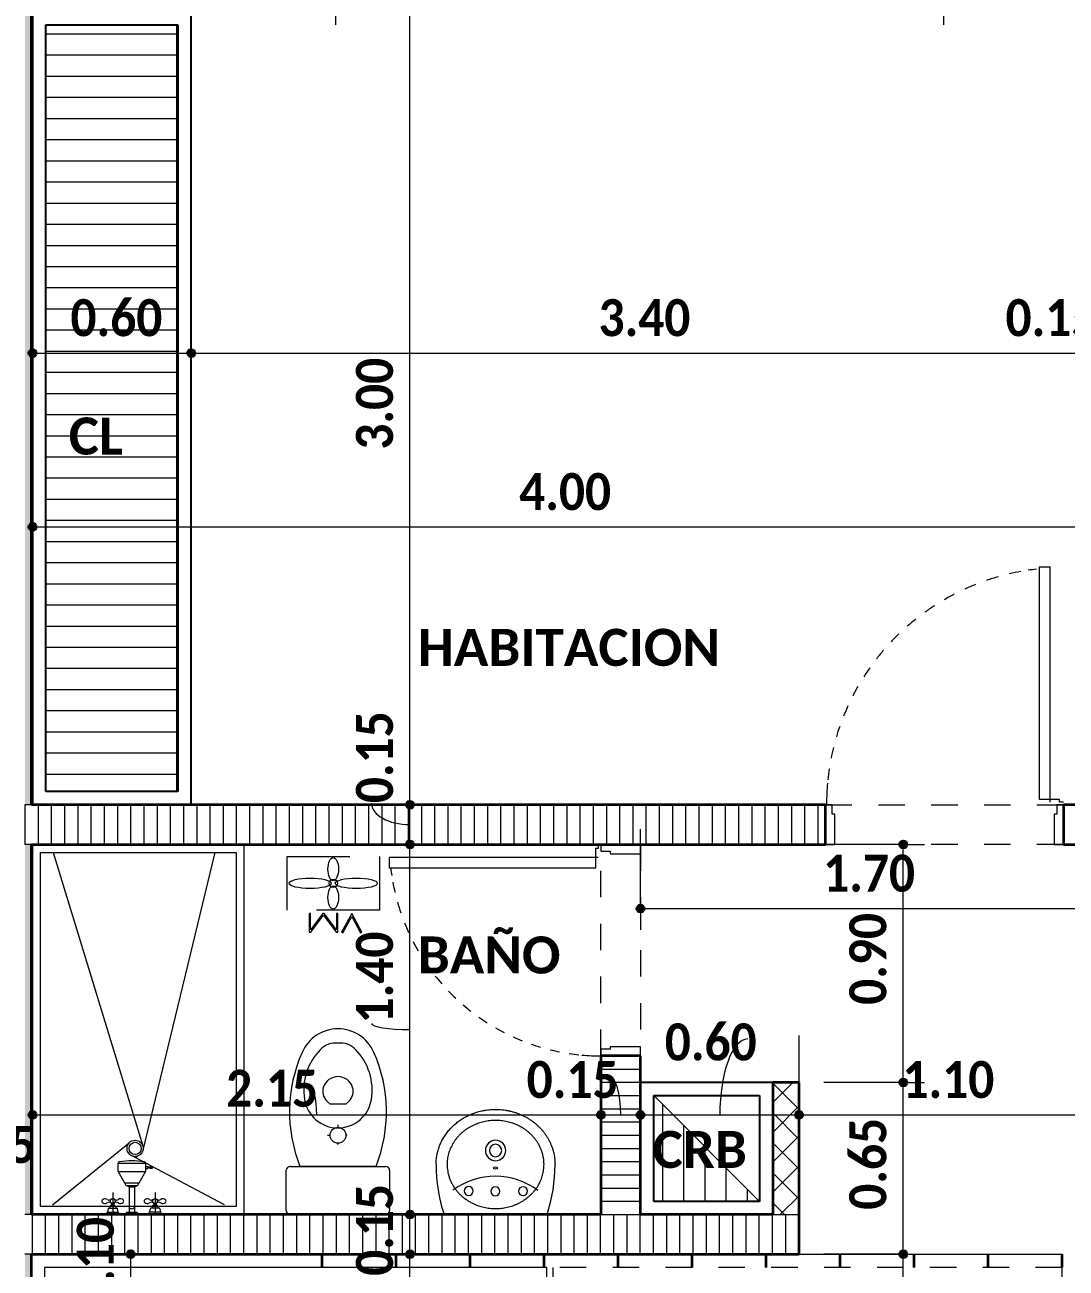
# Model space of a CAD drawing. Header units: metres. Extents: x -144 to 1000, y -717 to 29.
# Drawn here: x 794.254 to 798.193, y -553.029 to -548.326 of the extents above; entities that cross this region are included whole.
import ezdxf

# ---------------------------------------------------------------- set-up
doc = ezdxf.new("R2010")
doc.units = ezdxf.units.M
for name, pattern in [('Basculante', [0.11625, 0.075, -0.04125]), ('Derribado', [0.36, 0.24, -0.12]), ('Trazo', [0.45, 0.225, -0.225]), ('Trazo_2_', [0.47625, 0.238125, -0.238125])]:
    doc.linetypes.add(name, pattern=pattern)
doc.layers.get('0').update_dxf_attribs({"color": 1})
for name, color, linetype, lineweight in [('A-ANNO-DIMS', 1, 'Continuous', 9), ('A-DETL', 1, 'Continuous', 9), ('A-DETL-GENF', 1, 'Continuous', 9), ('A-DETL-GENF-HDLN', 1, 'Trazo_2_', 9), ('A-DETL-THIN', 1, 'Continuous', 9), ('A-DOOR', 1, 'Continuous', 9), ('A-DOOR-FRAM', 1, 'Continuous', 9), ('A-DOOR-HDLN', 1, 'Trazo', 20), ('A-FLOR-OVHD', 7, 'Basculante', 9), ('A-GENM', 1, 'Continuous', 9), ('A-GLAZ', 1, 'Continuous', 9), ('A-WALL', 4, 'Continuous', 9), ('G-ANNO-TEXT', 2, 'Continuous', 9), ('P-SANR-FIXT', 1, 'Continuous', 9)]:
    doc.layers.add(name, color=color, linetype=linetype, lineweight=lineweight)
doc.layers.add('A-WALL-PATT', color=7, linetype='Continuous', lineweight=35, true_color=0x9c9c9c)
doc.styles.add('Calibri_B', font='calibrib.ttf', dxfattribs={"height": 0.165})
doc.styles.add('Calibri_B_6', font='calibrib.ttf', dxfattribs={"width": 0.9})

# ---------------------------------------------------------------- blocks, each defined once
blk = doc.blocks.new('G')
at = {"layer": 'A-ANNO-DIMS', "lineweight": 25}
h = blk.add_hatch(color=256, dxfattribs=at)
edge = h.paths.add_edge_path()
edge.add_arc((788.8751, -493.061), 0.015, 0, 360)
h = blk.add_hatch(color=256, dxfattribs=at)
edge = h.paths.add_edge_path()
edge.add_arc((789.4751, -493.061), 0.015, 0, 360)
h = blk.add_hatch(color=256, dxfattribs=at)
edge = h.paths.add_edge_path()
edge.add_arc((789.4751, -493.061), 0.015, 0, 360)
h = blk.add_hatch(color=256, dxfattribs=at)
edge = h.paths.add_edge_path()
edge.add_arc((788.8751, -493.7188), 0.015, 0, 360)
h = blk.add_hatch(color=256, dxfattribs=at)
edge = h.paths.add_edge_path()
edge.add_arc((790.3024, -494.7697), 0.015, 0, 360)
h = blk.add_hatch(color=256, dxfattribs=at)
edge = h.paths.add_edge_path()
edge.add_arc((790.3024, -494.7697), 0.015, 0, 360)
h = blk.add_hatch(color=256, dxfattribs=at)
edge = h.paths.add_edge_path()
edge.add_arc((790.3024, -494.9197), 0.015, 0, 360)
h = blk.add_hatch(color=256, dxfattribs=at)
edge = h.paths.add_edge_path()
edge.add_arc((790.3024, -494.9197), 0.015, 0, 360)
h = blk.add_hatch(color=256, dxfattribs=at)
edge = h.paths.add_edge_path()
edge.add_arc((792.169, -494.9197), 0.015, 0, 360)
h = blk.add_hatch(color=256, dxfattribs=at)
edge = h.paths.add_edge_path()
edge.add_arc((791.1751, -495.1623), 0.015, 0, 360)
h = blk.add_hatch(color=256, dxfattribs=at)
edge = h.paths.add_edge_path()
edge.add_arc((792.169, -495.8197), 0.015, 0, 360)
h = blk.add_hatch(color=256, dxfattribs=at)
edge = h.paths.add_edge_path()
edge.add_arc((792.169, -495.8197), 0.015, 0, 360)
h = blk.add_hatch(color=256, dxfattribs=at)
edge = h.paths.add_edge_path()
edge.add_arc((788.8751, -495.9428), 0.015, 0, 360)
h = blk.add_hatch(color=256, dxfattribs=at)
edge = h.paths.add_edge_path()
edge.add_arc((791.0251, -495.9428), 0.015, 0, 360)
h = blk.add_hatch(color=256, dxfattribs=at)
edge = h.paths.add_edge_path()
edge.add_arc((791.0251, -495.9428), 0.015, 0, 360)
h = blk.add_hatch(color=256, dxfattribs=at)
edge = h.paths.add_edge_path()
edge.add_arc((791.1751, -495.9428), 0.015, 0, 360)
h = blk.add_hatch(color=256, dxfattribs=at)
edge = h.paths.add_edge_path()
edge.add_arc((791.1751, -495.9428), 0.015, 0, 360)
h = blk.add_hatch(color=256, dxfattribs=at)
edge = h.paths.add_edge_path()
edge.add_arc((791.7751, -495.9428), 0.015, 0, 360)
h = blk.add_hatch(color=256, dxfattribs=at)
edge = h.paths.add_edge_path()
edge.add_arc((791.7751, -495.9428), 0.015, 0, 360)
h = blk.add_hatch(color=256, dxfattribs=at)
edge = h.paths.add_edge_path()
edge.add_arc((790.3024, -496.3197), 0.015, 0, 360)
h = blk.add_hatch(color=256, dxfattribs=at)
edge = h.paths.add_edge_path()
edge.add_arc((790.3024, -496.3197), 0.015, 0, 360)
h = blk.add_hatch(color=256, dxfattribs=at)
edge = h.paths.add_edge_path()
edge.add_arc((789.2462, -496.4697), 0.015, 0, 360)
h = blk.add_hatch(color=256, dxfattribs=at)
edge = h.paths.add_edge_path()
edge.add_arc((790.3024, -496.4697), 0.015, 0, 360)
h = blk.add_hatch(color=256, dxfattribs=at)
edge = h.paths.add_edge_path()
edge.add_arc((790.3024, -496.4697), 0.015, 0, 360)
h = blk.add_hatch(color=256, dxfattribs=at)
edge = h.paths.add_edge_path()
edge.add_arc((792.169, -496.4697), 0.015, 0, 360)
h = blk.add_hatch(color=256, dxfattribs=at)
edge = h.paths.add_edge_path()
edge.add_arc((792.169, -496.4697), 0.015, 0, 360)
at = {"layer": 'A-WALL-PATT', "lineweight": 5, "true_color": 0x747474}
h = blk.add_hatch(color=8, dxfattribs=at)
h.paths.add_polyline_path([(788.8458, -500.7694), (788.8708, -500.7694), (788.8708, -500.6694), (788.7958, -500.6694), (788.7958, -500.6944), (788.8458, -500.6944)])
h.paths.add_polyline_path([(788.8358, -499.6694), (788.8708, -499.6684), (788.8708, -496.4697), (788.8458, -496.4697), (788.8458, -499.6444), (788.7958, -499.6444), (788.7958, -499.6694)])
h.paths.add_polyline_path([(788.8708, -496.3197), (788.8708, -494.9197), (788.8458, -494.9197), (788.8458, -496.3197), (788.8688, -496.3197)])
h.paths.add_polyline_path([(788.8708, -494.7697), (788.8708, -491.7697), (788.8458, -491.7697), (788.8458, -494.7697), (788.8526, -494.7697)])
at = {"layer": 'A-ANNO-DIMS'}
for p, q in [((790.3024, -494.7697), (790.3024, -491.7697)), ((788.8751, -493.061), (788.8751, -492.761)), ((788.8751, -493.061), (789.4751, -493.061)), ((788.8751, -493.061), (788.8751, -493.141)), ((789.4751, -493.061), (789.4751, -493.141)), ((789.4751, -493.061), (792.8708, -493.061)), ((789.4751, -493.061), (789.4751, -493.141)), ((788.8751, -493.7188), (788.8751, -493.4188)), ((788.8751, -493.7188), (792.8708, -493.7188)), ((788.8751, -493.7188), (788.8751, -493.7988)), ((790.3024, -494.7697), (790.0024, -494.7697)), ((790.3024, -494.7697), (790.0024, -494.7697)), ((790.3024, -494.9197), (790.3024, -494.7697)), ((790.3024, -494.7697), (790.3824, -494.7697)), ((790.3024, -494.7697), (790.3824, -494.7697)), ((791.1751, -495.1623), (791.1751, -494.8623)), ((790.3024, -494.9197), (790.0024, -494.9197)), ((790.3024, -494.9197), (790.0024, -494.9197)), ((790.3024, -496.3197), (790.3024, -494.9197)), ((790.3024, -494.9197), (790.3824, -494.9197)), ((790.3024, -494.9197), (790.3824, -494.9197)), ((792.169, -494.9197), (791.869, -494.9197)), ((792.169, -495.8197), (792.169, -494.9197)), ((792.169, -494.9197), (792.249, -494.9197)), ((791.1751, -495.1623), (792.8708, -495.1623)), ((791.1751, -495.1623), (791.1751, -495.2423)), ((791.0251, -495.9428), (791.0251, -495.6428)), ((791.0251, -495.9428), (791.0251, -495.6428)), ((791.7751, -495.9428), (791.7751, -495.6428)), ((791.7751, -495.9428), (791.7751, -495.6428)), ((792.169, -495.8197), (791.869, -495.8197)), ((792.169, -495.8197), (791.869, -495.8197)), ((792.169, -496.4697), (792.169, -495.8197)), ((792.169, -495.8197), (792.249, -495.8197)), ((792.169, -495.8197), (792.249, -495.8197)), ((788.8751, -495.9428), (791.0251, -495.9428)), ((788.8751, -495.9428), (788.8751, -496.0228)), ((791.0251, -495.9428), (791.0251, -496.0228)), ((791.0251, -495.9428), (791.1751, -495.9428)), ((791.0251, -495.9428), (791.0251, -496.0228)), ((791.1751, -495.9428), (791.1751, -496.0228)), ((791.1751, -495.9428), (791.7751, -495.9428)), ((791.1751, -495.9428), (791.1751, -496.0228)), ((791.7751, -495.9428), (791.7751, -496.0228)), ((791.7751, -495.9428), (792.8708, -495.9428)), ((791.7751, -495.9428), (791.7751, -496.0228)), ((790.3024, -496.3197), (790.2224, -496.3197)), ((790.3024, -496.3197), (790.2224, -496.3197)), ((790.3024, -496.4697), (790.3024, -496.3197)), ((789.2462, -496.4697), (788.9462, -496.4697)), ((789.2462, -496.5696), (789.2462, -496.4697)), ((789.2462, -496.4697), (789.3262, -496.4697)), ((790.3024, -496.4697), (790.0024, -496.4697)), ((790.3024, -496.4697), (790.0024, -496.4697)), ((790.3024, -500.7694), (790.3024, -496.4697)), ((790.3024, -496.4697), (790.3824, -496.4697)), ((790.3024, -496.4697), (790.3824, -496.4697)), ((792.169, -496.4697), (791.869, -496.4697)), ((792.169, -496.4697), (791.869, -496.4697)), ((792.169, -500.7694), (792.169, -496.4697)), ((792.169, -496.4697), (792.249, -496.4697)), ((792.169, -496.4697), (792.249, -496.4697))]:
    blk.add_line(p, q, dxfattribs=at)
at = {"layer": 'A-ANNO-DIMS', "linetype": 'Derribado'}
for p, q in [((789.4751, -493.061), (789.4751, -492.761)), ((789.4751, -493.061), (789.4751, -492.761)), ((788.8751, -495.9428), (788.8751, -495.6428)), ((791.1751, -495.9428), (791.1751, -495.6428)), ((791.1751, -495.9428), (791.1751, -495.6428)), ((790.3024, -496.3197), (790.6024, -496.3197)), ((790.3024, -496.3197), (790.6024, -496.3197))]:
    blk.add_line(p, q, dxfattribs=at)
at = {"layer": 'A-ANNO-DIMS', "lineweight": 25}
for centre in [(788.8751, -493.061), (789.4751, -493.061), (789.4751, -493.061), (788.8751, -493.7188), (790.3024, -494.7697), (790.3024, -494.7697), (790.3024, -494.9197), (790.3024, -494.9197), (792.169, -494.9197), (791.1751, -495.1623), (792.169, -495.8197), (792.169, -495.8197), (788.8751, -495.9428), (791.0251, -495.9428), (791.0251, -495.9428), (791.1751, -495.9428), (791.1751, -495.9428), (791.7751, -495.9428), (791.7751, -495.9428), (790.3024, -496.3197), (790.3024, -496.3197), (789.2462, -496.4697), (790.3024, -496.4697), (790.3024, -496.4697), (792.169, -496.4697), (792.169, -496.4697)]:
    blk.add_circle(centre, 0.015, dxfattribs=at)
at = {"layer": 'A-ANNO-DIMS'}
for centre, major_axis, ratio, start_param, end_param in [((790.3024, -494.7633), (0.1451, 0), 0.56067, 3.141593, 4.712389), ((790.3024, -495.5967), (0.1451, 0), 0.158434, 3.141593, 4.712389), ((791.5806, -495.9428), (0, 0.2873), 0.366885, 0, 1.570796), ((791.0577, -495.9428), (0, 0.1451), 0.292326, 4.712389, 6.283185), ((789.921, -495.9428), (0, 0.1118), 0.260841, 4.712389, 6.283185)]:
    blk.add_ellipse(centre, major_axis=major_axis, ratio=ratio, start_param=start_param, end_param=end_param, dxfattribs=at)
at = {"layer": 'A-DETL', "color": 7}
blk.add_line((788.8706, -496.4697), (792.77, -496.4697), dxfattribs=at)
at = {"layer": 'A-DETL', "color": 7, "linetype": 'Basculante', "lineweight": 35}
for p, q in [((789.9704, -496.5196), (789.9704, -496.4697)), ((790.25, -496.5196), (790.25, -496.4697)), ((790.53, -496.5196), (790.53, -496.4697)), ((790.81, -496.5196), (790.81, -496.4697)), ((791.09, -496.5196), (791.09, -496.4697)), ((791.37, -496.5196), (791.37, -496.4697)), ((791.65, -496.5196), (791.65, -496.4697)), ((791.93, -496.5196), (791.93, -496.4697)), ((792.21, -496.5196), (792.21, -496.4697)), ((792.49, -496.5196), (792.49, -496.4697)), ((792.77, -496.5196), (792.77, -496.4697))]:
    blk.add_line(p, q, dxfattribs=at)
at = {"layer": 'A-DETL-GENF', "color": 251, "true_color": 0x535353}
for p, q in [((788.9251, -491.8535), (789.4206, -491.8535)), ((788.9251, -491.9335), (789.4206, -491.9335)), ((788.9251, -492.0135), (789.4206, -492.0135)), ((788.9251, -492.0935), (789.4206, -492.0935)), ((788.9251, -492.1735), (789.4206, -492.1735)), ((788.9251, -492.2535), (789.4206, -492.2535)), ((788.9251, -492.3335), (789.4206, -492.3335)), ((788.9251, -492.4135), (789.4206, -492.4135)), ((788.9251, -492.4935), (789.4206, -492.4935)), ((788.9251, -492.5735), (789.4206, -492.5735)), ((788.9251, -492.6535), (789.4206, -492.6535)), ((788.9251, -492.7335), (789.4206, -492.7335)), ((788.9251, -492.8135), (789.4206, -492.8135)), ((788.9251, -492.8935), (789.4206, -492.8935)), ((788.9251, -492.9735), (789.4206, -492.9735)), ((788.9251, -493.0535), (789.4206, -493.0535)), ((788.9251, -493.1335), (789.4206, -493.1335)), ((788.9251, -493.2135), (789.4206, -493.2135)), ((788.9251, -493.2935), (789.4206, -493.2935)), ((788.9251, -493.3735), (789.4206, -493.3735)), ((788.9251, -493.4535), (789.4206, -493.4535)), ((788.9251, -493.5335), (789.4206, -493.5335)), ((788.9251, -493.6135), (789.4206, -493.6135)), ((788.9251, -493.6935), (789.4206, -493.6935)), ((788.9251, -493.7735), (789.4206, -493.7735)), ((788.9251, -493.8535), (789.4206, -493.8535)), ((788.9251, -493.9335), (789.4206, -493.9335)), ((788.9251, -494.0135), (789.4206, -494.0135)), ((788.9251, -494.0935), (789.4206, -494.0935)), ((788.9251, -494.1735), (789.4206, -494.1735)), ((788.9251, -494.2535), (789.4206, -494.2535)), ((788.9251, -494.3335), (789.4206, -494.3335)), ((788.9251, -494.4135), (789.4206, -494.4135)), ((788.9251, -494.4935), (789.4206, -494.4935)), ((788.9251, -494.5735), (789.4206, -494.5735)), ((788.9251, -494.6535), (789.4206, -494.6535)), ((791.2594, -496.2697), (791.2594, -495.9039)), ((791.3394, -496.2697), (791.3394, -495.9839)), ((791.4194, -496.2697), (791.4194, -496.0639)), ((791.4994, -496.2697), (791.4994, -496.1439)), ((791.5794, -496.2697), (791.5794, -496.2239))]:
    blk.add_line(p, q, dxfattribs=at)
at = {"layer": 'A-DETL-GENF', "linetype": 'Basculante'}
for p, q in [((791.8751, -494.9197), (791.8751, -494.7697)), ((791.8751, -494.7697), (792.7751, -494.7697)), ((792.7751, -494.7697), (792.7751, -494.9197)), ((791.0251, -494.9197), (791.1751, -494.9197)), ((791.0251, -495.7197), (791.0251, -494.9197)), ((791.1751, -494.9197), (791.1751, -495.7197)), ((792.7751, -494.9197), (791.8751, -494.9197)), ((791.1751, -495.7197), (791.0251, -495.7197))]:
    blk.add_line(p, q, dxfattribs=at)
at = {"layer": 'A-DETL-GENF'}
for p, q in [((789.9267, -495.1804), (789.921, -495.1804)), ((789.921, -495.1804), (789.921, -495.2511)), ((789.9732, -495.1804), (789.9267, -495.2433)), ((789.9267, -495.2433), (789.9267, -495.1804)), ((789.9281, -495.2511), (789.9756, -495.1868)), ((789.978, -495.1804), (789.9732, -495.1804)), ((789.9756, -495.1868), (790.023, -495.2511)), ((790.0244, -495.2433), (789.978, -495.1804)), ((790.0301, -495.1804), (790.0244, -495.1804)), ((790.0244, -495.1804), (790.0244, -495.2433)), ((790.0301, -495.2511), (790.0301, -495.1804)), ((790.0825, -495.1804), (790.0441, -495.2511)), ((790.0491, -495.2538), (790.0825, -495.1924)), ((790.121, -495.2511), (790.0825, -495.1804)), ((790.0825, -495.1924), (790.116, -495.2538)), ((789.921, -495.2511), (789.9281, -495.2511)), ((790.023, -495.2511), (790.0301, -495.2511)), ((790.0441, -495.2511), (790.0491, -495.2538)), ((790.116, -495.2538), (790.121, -495.2511))]:
    blk.add_line(p, q, dxfattribs=at)
blk.add_circle((790.0124, -495.0667), 0.0159, dxfattribs=at)
for centre, major_axis, ratio in [((790.0124, -495.013), (0, -0.0438), 0.454545), ((789.925, -495.0667), (0.0795, 0), 0.25), ((790.0998, -495.0667), (-0.0795, 0), 0.25), ((790.0124, -495.1204), (0, -0.0438), 0.454545)]:
    blk.add_ellipse(centre, major_axis=major_axis, ratio=ratio, dxfattribs=at)
at = {"layer": 'A-DETL-GENF-HDLN'}
for p, q in [((789.8376, -494.9651), (790.1876, -494.9651)), ((789.8376, -495.1679), (789.8376, -494.9651)), ((790.1876, -494.9651), (790.1876, -495.1679)), ((790.1876, -495.1679), (789.8376, -495.1679))]:
    blk.add_line(p, q, dxfattribs=at)
at = {"layer": 'A-DETL-THIN'}
for p, q in [((789.4206, -491.8197), (788.9251, -491.8197)), ((788.9251, -491.8197), (788.9251, -494.7197)), ((789.4206, -494.7197), (789.4206, -491.8197)), ((788.9251, -494.7197), (789.4206, -494.7197)), ((791.6251, -496.2697), (791.2251, -495.8697)), ((791.2251, -495.8697), (791.2251, -496.2697)), ((791.2251, -496.2697), (791.6251, -496.2697)), ((790.821, -496.5196), (788.9206, -496.5196)), ((788.9206, -496.5196), (788.9206, -499.2384)), ((790.821, -496.5696), (790.821, -496.5196))]:
    blk.add_line(p, q, dxfattribs=at)
at = {"layer": 'A-DOOR', "lineweight": 15}
for p, q in [((792.6851, -493.8697), (792.7251, -493.8697)), ((792.6851, -494.7497), (792.6851, -493.8697)), ((792.7251, -494.7597), (792.7251, -493.8697)), ((792.7601, -494.7497), (792.6851, -494.7497)), ((792.7601, -494.7597), (792.7601, -494.7497)), ((792.7751, -494.7597), (792.7601, -494.7597)), ((791.0151, -494.9197), (791.0151, -494.9347)), ((791.0051, -494.9347), (791.0051, -495.0097)), ((791.0151, -494.9347), (791.0051, -494.9347)), ((790.2251, -495.0097), (790.2251, -494.9697)), ((791.0151, -494.9697), (790.2251, -494.9697)), ((791.0051, -495.0097), (790.2251, -495.0097))]:
    blk.add_line(p, q, dxfattribs=at)
at = {"layer": 'A-DOOR'}
for p, q in [((792.7751, -494.7697), (792.7751, -494.9197)), ((791.0251, -494.9197), (791.1751, -494.9197))]:
    blk.add_line(p, q, dxfattribs=at)
for centre, radius, start, end in [((792.7736, -494.7676), 0.8947, 100.2582, 103.1511), ((792.7736, -494.7676), 0.8947, 100.2582, 103.1511), ((792.7736, -494.7676), 0.8947, 96.4594, 98.45), ((792.7736, -494.7676), 0.8947, 105.8316, 108.8857), ((792.7736, -494.7676), 0.8947, 117.366, 120.1622), ((792.7736, -494.7676), 0.8947, 111.7283, 114.5549), ((792.7736, -494.7676), 0.8947, 122.9441, 125.7122), ((792.7736, -494.7676), 0.8947, 128.4672, 131.2097), ((792.7736, -494.7676), 0.8947, 133.9406, 136.6605), ((792.7736, -494.7676), 0.8947, 139.3702, 142.0705), ((792.7736, -494.7676), 0.8947, 144.7622, 147.4462), ((792.7736, -494.7676), 0.8947, 150.1233, 152.7944), ((792.7736, -494.7676), 0.8947, 155.4605, 158.1223), ((792.7736, -494.7676), 0.8947, 160.7809, 163.4371), ((792.7736, -494.7676), 0.8947, 166.0919, 168.7462), ((792.7736, -494.7676), 0.8947, 171.4009, 174.0571), ((792.7736, -494.7676), 0.8947, 174.8602, 180), ((791.0251, -494.9197), 0.8, 186.4594, 188.45), ((791.0251, -494.9197), 0.8, 190.2582, 193.1511), ((791.0251, -494.9197), 0.8, 190.2582, 193.1511), ((791.0251, -494.9197), 0.8, 195.8316, 198.8857), ((791.0251, -494.9197), 0.8, 201.7283, 204.5549), ((791.0251, -494.9197), 0.8, 207.366, 210.1622), ((791.0251, -494.9197), 0.8, 212.9441, 215.7122), ((791.0251, -494.9197), 0.8, 218.4672, 221.2097), ((791.0251, -494.9197), 0.8, 223.9406, 226.6605), ((791.0251, -494.9197), 0.8, 229.3702, 232.0705), ((791.0251, -494.9197), 0.8, 234.7622, 237.4462), ((791.0251, -494.9197), 0.8, 240.1233, 242.7944), ((791.0251, -494.9197), 0.8, 245.4605, 248.1223), ((791.0251, -494.9197), 0.8, 250.7809, 253.4371), ((791.0251, -494.9197), 0.8, 256.0919, 258.7462), ((791.0251, -494.9197), 0.8, 261.4009, 264.0571), ((791.0251, -494.9197), 0.8, 264.8602, 270)]:
    blk.add_arc(centre, radius, start, end, dxfattribs=at)
at = {"layer": 'A-DOOR-FRAM', "lineweight": 15}
for p, q in [((791.9001, -494.7697), (791.8751, -494.7697)), ((791.9001, -494.8047), (791.9001, -494.7697)), ((792.7751, -494.7697), (792.7501, -494.7697)), ((792.7501, -494.7697), (792.7501, -494.8047)), ((791.9101, -494.8047), (791.9001, -494.8047)), ((791.9101, -494.9197), (791.9101, -494.8047)), ((792.7501, -494.8047), (792.7401, -494.8047)), ((792.7401, -494.8047), (792.7401, -494.9197)), ((791.0251, -494.9197), (791.0251, -494.9447)), ((791.1751, -494.9547), (791.1751, -494.9197)), ((791.8751, -494.9197), (791.9101, -494.9197)), ((792.7401, -494.9197), (792.7751, -494.9197)), ((791.0251, -494.9447), (791.0601, -494.9447)), ((791.0601, -494.9447), (791.0601, -494.9547)), ((791.0601, -494.9547), (791.1751, -494.9547)), ((791.0601, -495.6947), (791.0251, -495.6947)), ((791.0251, -495.6947), (791.0251, -495.7197)), ((791.1751, -495.6847), (791.0601, -495.6847)), ((791.0601, -495.6847), (791.0601, -495.6947)), ((791.1751, -495.7197), (791.1751, -495.6847))]:
    blk.add_line(p, q, dxfattribs=at)
at = {"layer": 'A-DOOR-HDLN'}
for p, q in [((791.8751, -494.9197), (791.8751, -494.7697)), ((791.1751, -495.7197), (791.0251, -495.7197))]:
    blk.add_line(p, q, dxfattribs=at)
at = {"layer": 'A-FLOR-OVHD'}
for p, q in [((790.843, -496.5196), (790.843, -496.5696)), ((792.77, -496.5196), (790.843, -496.5196)), ((792.77, -496.5696), (792.77, -496.5196))]:
    blk.add_line(p, q, dxfattribs=at)
at = {"layer": 'A-GENM', "lineweight": 25}
for p, q in [((788.8751, -491.7697), (788.8751, -494.7697)), ((789.4751, -494.7697), (789.4751, -491.7697)), ((788.9251, -491.8197), (789.4251, -491.8197)), ((788.9251, -494.7197), (788.9251, -491.8197)), ((789.4251, -491.8197), (789.4251, -494.7197)), ((789.4251, -494.7197), (788.9251, -494.7197)), ((788.8751, -494.7697), (789.4751, -494.7697)), ((791.6751, -495.8197), (791.1751, -495.8197)), ((791.1751, -495.8197), (791.1751, -496.3197)), ((791.6751, -496.3197), (791.6751, -495.8197)), ((791.2251, -496.2697), (791.2251, -495.8697)), ((791.2251, -495.8697), (791.6251, -495.8697)), ((791.6251, -495.8697), (791.6251, -496.2697)), ((791.6251, -496.2697), (791.2251, -496.2697)), ((791.1751, -496.3197), (791.6751, -496.3197))]:
    blk.add_line(p, q, dxfattribs=at)
at = {"layer": 'A-GLAZ'}
for p, q in [((790.0206, -491.5697), (790.0206, -491.8197)), ((792.3208, -491.5697), (792.3208, -491.8197))]:
    blk.add_line(p, q, dxfattribs=at)
at = {"layer": 'A-WALL', "lineweight": 35}
for p, q in [((788.8708, -494.7697), (788.8708, -491.7697)), ((791.8751, -494.7697), (788.8708, -494.7697)), ((791.8751, -494.9197), (791.8751, -494.7697)), ((792.8708, -494.7697), (792.7751, -494.7697)), ((792.7751, -494.7697), (792.7751, -494.9197)), ((788.8708, -496.3197), (788.8708, -494.9197)), ((788.8708, -494.9197), (791.8751, -494.9197)), ((792.7751, -494.9197), (792.8708, -494.9197)), ((791.0251, -495.7197), (791.0251, -496.3197)), ((791.1751, -495.7197), (791.0251, -495.7197)), ((791.1751, -496.3197), (791.1751, -495.7197)), ((791.7751, -495.8197), (791.6751, -495.8197)), ((791.6751, -495.8197), (791.6751, -496.3197)), ((791.7751, -496.4697), (791.7751, -495.8197)), ((791.0251, -496.3197), (788.8708, -496.3197)), ((791.6751, -496.3197), (791.1751, -496.3197)), ((788.8708, -499.6694), (788.8708, -496.4697)), ((788.8708, -496.4697), (791.7751, -496.4697))]:
    blk.add_line(p, q, dxfattribs=at)
at = {"layer": 'A-WALL'}
for p, q in [((788.8708, -494.7697), (788.8458, -494.7697)), ((788.8708, -494.9197), (788.8458, -494.9197)), ((788.8708, -496.3197), (788.8458, -496.3197)), ((791.6751, -496.3197), (791.7751, -496.3197)), ((788.8708, -496.4697), (788.8458, -496.4697))]:
    blk.add_line(p, q, dxfattribs=at)
at = {"layer": 'A-WALL-PATT', "color": 8, "lineweight": 5, "true_color": 0x727272}
for p, q in [((788.8458, -494.7697), (788.8458, -494.9197)), ((788.8958, -494.7697), (788.8958, -494.9197)), ((788.9458, -494.7697), (788.9458, -494.9197)), ((788.9958, -494.7697), (788.9958, -494.9197)), ((789.0458, -494.7697), (789.0458, -494.9197)), ((789.0958, -494.7697), (789.0958, -494.9197)), ((789.1458, -494.7697), (789.1458, -494.9197)), ((789.1958, -494.7697), (789.1958, -494.9197)), ((789.2458, -494.7697), (789.2458, -494.9197)), ((789.2958, -494.7697), (789.2958, -494.9197)), ((789.3458, -494.7697), (789.3458, -494.9197)), ((789.3958, -494.7697), (789.3958, -494.9197)), ((789.4458, -494.7697), (789.4458, -494.9197)), ((789.4958, -494.7697), (789.4958, -494.9197)), ((789.5458, -494.7697), (789.5458, -494.9197)), ((789.5958, -494.7697), (789.5958, -494.9197)), ((789.6458, -494.7697), (789.6458, -494.9197)), ((789.6958, -494.7697), (789.6958, -494.9197)), ((789.7458, -494.7697), (789.7458, -494.9197)), ((789.7958, -494.7697), (789.7958, -494.9197)), ((789.8458, -494.7697), (789.8458, -494.9197)), ((789.8958, -494.7697), (789.8958, -494.9197)), ((789.9458, -494.7697), (789.9458, -494.9197)), ((789.9958, -494.7697), (789.9958, -494.9197)), ((790.0458, -494.7697), (790.0458, -494.9197)), ((790.0958, -494.7697), (790.0958, -494.9197)), ((790.1458, -494.7697), (790.1458, -494.9197)), ((790.1958, -494.7697), (790.1958, -494.9197)), ((790.2458, -494.7697), (790.2458, -494.9197)), ((790.2958, -494.7697), (790.2958, -494.9197)), ((790.3458, -494.7697), (790.3458, -494.9197)), ((790.3958, -494.7697), (790.3958, -494.9197)), ((790.4458, -494.7697), (790.4458, -494.9197)), ((790.4958, -494.7697), (790.4958, -494.9197)), ((790.5458, -494.7697), (790.5458, -494.9197)), ((790.5958, -494.7697), (790.5958, -494.9197)), ((790.6458, -494.7697), (790.6458, -494.9197)), ((790.6958, -494.7697), (790.6958, -494.9197)), ((790.7458, -494.7697), (790.7458, -494.9197)), ((790.7958, -494.7697), (790.7958, -494.9197)), ((790.8458, -494.7697), (790.8458, -494.9197)), ((790.8958, -494.7697), (790.8958, -494.9197)), ((790.9458, -494.7697), (790.9458, -494.9197)), ((790.9958, -494.7697), (790.9958, -494.9197)), ((791.0458, -494.7697), (791.0458, -494.9197)), ((791.0958, -494.7697), (791.0958, -494.9197)), ((791.1458, -494.7697), (791.1458, -494.9197)), ((791.1958, -494.7697), (791.1958, -494.9197)), ((791.2458, -494.7697), (791.2458, -494.9197)), ((791.2958, -494.7697), (791.2958, -494.9197)), ((791.3458, -494.7697), (791.3458, -494.9197)), ((791.3958, -494.7697), (791.3958, -494.9197)), ((791.4458, -494.7697), (791.4458, -494.9197)), ((791.4958, -494.7697), (791.4958, -494.9197)), ((791.5458, -494.7697), (791.5458, -494.9197)), ((791.5958, -494.7697), (791.5958, -494.9197)), ((791.6458, -494.7697), (791.6458, -494.9197)), ((791.6958, -494.7697), (791.6958, -494.9197)), ((791.7458, -494.7697), (791.7458, -494.9197)), ((791.7958, -494.7697), (791.7958, -494.9197)), ((791.8458, -494.7697), (791.8458, -494.9197)), ((791.0251, -495.7695), (791.1751, -495.7695)), ((791.0251, -495.8195), (791.1751, -495.8195)), ((791.0251, -495.8695), (791.1751, -495.8695)), ((791.0251, -495.9195), (791.1751, -495.9195)), ((791.0251, -495.9695), (791.1751, -495.9695)), ((791.0251, -496.0195), (791.1751, -496.0195)), ((791.0251, -496.0695), (791.1751, -496.0695)), ((791.0251, -496.1195), (791.1751, -496.1195)), ((791.0251, -496.1695), (791.1751, -496.1695)), ((791.0251, -496.2195), (791.1751, -496.2195)), ((791.0251, -496.2695), (791.1751, -496.2695)), ((788.873, -496.3197), (788.873, -496.4697)), ((788.923, -496.3197), (788.923, -496.4697)), ((788.973, -496.3197), (788.973, -496.4697)), ((789.023, -496.3197), (789.023, -496.4697)), ((789.073, -496.3197), (789.073, -496.4697)), ((789.123, -496.3197), (789.123, -496.4697)), ((789.173, -496.3197), (789.173, -496.4697)), ((789.223, -496.3197), (789.223, -496.4697)), ((789.273, -496.3197), (789.273, -496.4697)), ((789.323, -496.3197), (789.323, -496.4697)), ((789.373, -496.3197), (789.373, -496.4697)), ((789.423, -496.3197), (789.423, -496.4697)), ((789.473, -496.3197), (789.473, -496.4697)), ((789.523, -496.3197), (789.523, -496.4697)), ((789.573, -496.3197), (789.573, -496.4697)), ((789.623, -496.3197), (789.623, -496.4697)), ((789.673, -496.3197), (789.673, -496.4697)), ((789.723, -496.3197), (789.723, -496.4697)), ((789.773, -496.3197), (789.773, -496.4697)), ((789.823, -496.3197), (789.823, -496.4697)), ((789.873, -496.3197), (789.873, -496.4697)), ((789.923, -496.3197), (789.923, -496.4697)), ((789.973, -496.3197), (789.973, -496.4697)), ((790.023, -496.3197), (790.023, -496.4697)), ((790.073, -496.3197), (790.073, -496.4697)), ((790.123, -496.3197), (790.123, -496.4697)), ((790.173, -496.3197), (790.173, -496.4697)), ((790.223, -496.3197), (790.223, -496.4697)), ((790.273, -496.3197), (790.273, -496.4697)), ((790.323, -496.3197), (790.323, -496.4697)), ((790.373, -496.3197), (790.373, -496.4697)), ((790.423, -496.3197), (790.423, -496.4697)), ((790.473, -496.3197), (790.473, -496.4697)), ((790.523, -496.3197), (790.523, -496.4697)), ((790.573, -496.3197), (790.573, -496.4697)), ((790.623, -496.3197), (790.623, -496.4697)), ((790.673, -496.3197), (790.673, -496.4697)), ((790.723, -496.3197), (790.723, -496.4697)), ((790.773, -496.3197), (790.773, -496.4697)), ((790.823, -496.3197), (790.823, -496.4697)), ((790.873, -496.3197), (790.873, -496.4697)), ((790.923, -496.3197), (790.923, -496.4697)), ((790.973, -496.3197), (790.973, -496.4697)), ((791.023, -496.3197), (791.023, -496.4697)), ((791.0251, -496.3195), (791.1751, -496.3195)), ((791.073, -496.3197), (791.073, -496.4697)), ((791.123, -496.3197), (791.123, -496.4697)), ((791.173, -496.3197), (791.173, -496.4697)), ((791.223, -496.3197), (791.223, -496.4697)), ((791.273, -496.3197), (791.273, -496.4697)), ((791.323, -496.3197), (791.323, -496.4697)), ((791.373, -496.3197), (791.373, -496.4697)), ((791.423, -496.3197), (791.423, -496.4697)), ((791.473, -496.3197), (791.473, -496.4697)), ((791.523, -496.3197), (791.523, -496.4697)), ((791.573, -496.3197), (791.573, -496.4697)), ((791.623, -496.3197), (791.623, -496.4697)), ((791.673, -496.3197), (791.673, -496.4697)), ((791.723, -496.3197), (791.723, -496.4697)), ((791.773, -496.3197), (791.773, -496.4697))]:
    blk.add_line(p, q, dxfattribs=at)
at = {"layer": 'A-WALL-PATT', "color": 8, "lineweight": 5, "true_color": 0x747474}
for p, q in [((791.6751, -495.8958), (791.7513, -495.8197)), ((791.7751, -495.9223), (791.6751, -495.8223)), ((791.6751, -496.009), (791.7751, -495.909)), ((791.7751, -496.0354), (791.6751, -495.9354)), ((791.6751, -496.1221), (791.7751, -496.0221)), ((791.7751, -496.1485), (791.6751, -496.0485)), ((791.6751, -496.2352), (791.7751, -496.1352)), ((791.7751, -496.2617), (791.6751, -496.1617)), ((791.72, -496.3197), (791.6751, -496.2748)), ((791.7038, -496.3197), (791.7751, -496.2484))]:
    blk.add_line(p, q, dxfattribs=at)
at = {"layer": 'P-SANR-FIXT'}
for p, q in [((788.8751, -494.9197), (788.8751, -496.3197)), ((789.6751, -496.3197), (789.6751, -494.9197)), ((788.9051, -496.2897), (788.9051, -494.9497)), ((788.9051, -494.9497), (789.6451, -494.9497)), ((788.9526, -494.9497), (789.2921, -496.0599)), ((789.5651, -494.9497), (789.2927, -496.0766)), ((789.6451, -494.9497), (789.6451, -496.2897)), ((789.9873, -495.8891), (789.9996, -495.9014)), ((789.9996, -495.9014), (790.0612, -495.9014)), ((790.0612, -495.9014), (790.0735, -495.8891)), ((790.0304, -495.9797), (790.0304, -495.9897)), ((788.9507, -496.2833), (789.24, -496.049)), ((789.9904, -496.0197), (790.0004, -496.0197)), ((790.0304, -496.0547), (790.0304, -496.0497)), ((790.0654, -496.0197), (790.0604, -496.0197)), ((789.6007, -496.2826), (789.2421, -496.092)), ((789.1985, -496.1258), (789.3025, -496.1258)), ((789.1985, -496.1562), (789.1985, -496.1258)), ((789.2583, -496.1006), (789.2721, -496.1006)), ((789.3025, -496.1258), (789.3025, -496.1562)), ((789.3113, -496.139), (789.3025, -496.139)), ((789.3025, -496.1449), (789.3113, -496.1449)), ((789.3113, -496.1449), (789.3113, -496.139)), ((789.3183, -496.1406), (789.3113, -496.1406)), ((789.3183, -496.1433), (789.3113, -496.1433)), ((789.3183, -496.139), (789.3271, -496.139)), ((789.3183, -496.1449), (789.3183, -496.139)), ((789.3271, -496.1449), (789.3183, -496.1449)), ((789.3271, -496.139), (789.3271, -496.1449)), ((789.85, -496.1374), (790.0304, -496.1374)), ((790.1744, -496.1374), (789.8864, -496.1374)), ((790.0304, -496.1374), (790.2109, -496.1374)), ((789.1985, -496.1562), (789.3025, -496.1562)), ((789.2239, -496.2012), (789.1985, -496.1562)), ((789.3025, -496.1562), (789.2772, -496.2012)), ((789.835, -496.3047), (789.835, -496.1524)), ((790.2259, -496.1524), (790.2259, -496.3047)), ((789.1783, -496.2363), (789.1783, -496.3197)), ((789.2772, -496.2012), (789.2239, -496.2012)), ((789.2323, -496.2109), (789.2403, -496.2147)), ((789.2688, -496.2109), (789.2323, -496.2109)), ((789.2403, -496.2147), (789.26, -496.2147)), ((789.2403, -496.2147), (789.2403, -496.2922)), ((789.26, -496.2147), (789.26, -496.2922)), ((789.2608, -496.2147), (789.2688, -496.2109)), ((789.3383, -496.2363), (789.3383, -496.3197)), ((789.1703, -496.2856), (789.1863, -496.2856)), ((789.1706, -496.2613), (789.1706, -496.2636)), ((789.1737, -496.2613), (789.1706, -496.2613)), ((789.1739, -496.2788), (789.1739, -496.2856)), ((789.1828, -496.2788), (789.1828, -496.2856)), ((789.186, -496.2613), (789.1829, -496.2613)), ((789.186, -496.2636), (789.186, -496.2613)), ((789.3463, -496.2856), (789.3303, -496.2856)), ((789.3306, -496.2613), (789.3337, -496.2613)), ((789.3306, -496.2636), (789.3306, -496.2613)), ((789.3339, -496.2788), (789.3339, -496.2856)), ((789.3428, -496.2788), (789.3428, -496.2856)), ((789.3429, -496.2613), (789.346, -496.2613)), ((789.346, -496.2613), (789.346, -496.2636)), ((789.6451, -496.2897), (788.9051, -496.2897)), ((789.1562, -496.3123), (789.1547, -496.3197)), ((789.1605, -496.2975), (789.1578, -496.3107)), ((789.1578, -496.3107), (789.1989, -496.3107)), ((789.1621, -496.2959), (789.1945, -496.2959)), ((789.1989, -496.3107), (789.1961, -496.2975)), ((789.202, -496.3197), (789.2005, -496.3123)), ((789.2284, -496.3117), (789.2284, -496.3197)), ((789.2719, -496.3117), (789.2284, -496.3117)), ((789.2403, -496.2922), (789.2403, -496.3117)), ((789.26, -496.2922), (789.26, -496.3117)), ((789.2719, -496.3197), (789.2719, -496.3117)), ((789.3147, -496.3197), (789.3162, -496.3123)), ((789.3178, -496.3107), (789.3205, -496.2975)), ((789.3589, -496.3107), (789.3178, -496.3107)), ((789.3545, -496.2959), (789.3221, -496.2959)), ((789.3561, -496.2975), (789.3589, -496.3107)), ((789.3605, -496.3123), (789.362, -496.3197))]:
    blk.add_line(p, q, dxfattribs=at)
for centre, radius in [((790.0304, -496.0197), 0.03), ((789.2629, -496.0694), 0.0307), ((789.2629, -496.0694), 0.0231), ((789.1783, -496.2691), 0.00903), ((789.3383, -496.2691), 0.00903)]:
    blk.add_circle(centre, radius, dxfattribs=at)
for centre, radius, start, end in [((790.0318, -495.7667), 0.15, 90.5311, 156.2031), ((790.029, -495.7667), 0.15, 23.7969, 89.4689), ((790.0221, -495.7525), 0.0816, 84.1645, 135.6026), ((790.0387, -495.7525), 0.0816, 44.3974, 95.8355), ((790.4055, -495.9315), 0.5584, 156.2031, 201.6409), ((790.1209, -495.8493), 0.2199, 135.6026, 189.0939), ((789.9399, -495.8493), 0.2199, 350.9061, 44.3974), ((789.6554, -495.9315), 0.5584, 338.3591, 23.7969), ((790.0304, -495.8561), 0.0581, 17.1829, 162.8135), ((790.0227, -495.8537), 0.05, 162.8135, 225), ((790.0382, -495.8537), 0.05, 315, 17.1829), ((790.0304, -495.8638), 0.1282, 189.0939, 270.0015), ((790.0304, -495.8638), 0.1282, 317.5547, 350.9061), ((790.0304, -495.8638), 0.1282, 269.9985, 317.5547), ((790.6266, -496.0773), 0.0386, 0, 180), ((790.6266, -496.0773), 0.0386, 180, 0), ((790.6266, -496.0773), 0.0235, 0, 180), ((790.6266, -496.0773), 0.0235, 180, 0), ((789.2041, -496.1258), 0.0056, 90, 180), ((789.2505, -496.3873), 0.2711, 80.1458, 99.8542), ((789.2969, -496.1258), 0.0056, 0, 90), ((789.85, -496.1524), 0.015, 90, 180), ((790.2109, -496.1524), 0.015, 0, 90), ((791.0158, -496.13), 0.6142, 180.0171, 197.9829), ((790.2374, -496.13), 0.6142, 342.0171, 359.9829), ((790.6251, -496.4412), 0.2666, 52.677, 126.9121), ((789.2391, -496.1965), 0.016, 197.4252, 244.6915), ((789.2619, -496.1965), 0.016, 295.3085, 342.5748), ((790.5253, -496.2302), 0.017, 0, 180), ((790.5253, -496.2302), 0.017, 180, 0), ((790.6258, -496.2317), 0.0168, 90, 270), ((790.6258, -496.2317), 0.0168, 270, 90), ((790.7309, -496.2312), 0.017, 0, 180), ((790.7309, -496.2312), 0.017, 180, 0), ((789.1428, -496.2691), 0.00597, 127.4869, 232.5131), ((789.1487, -496.2728), 0.0127, 49.3875, 138.7213), ((789.1487, -496.2655), 0.0127, 221.2787, 310.6125), ((789.1643, -496.2491), 0.0158, 242.3266, 293.7716), ((789.1637, -496.2866), 0.0133, 46.8648, 120.7592), ((789.1703, -496.2872), 0.0016, 90, 180), ((789.1715, -496.2788), 0.0024, 0, 54.6965), ((789.1852, -496.2788), 0.0024, 125.3035, 180), ((789.1929, -496.2866), 0.0133, 59.2408, 133.1352), ((789.1924, -496.2491), 0.0158, 246.2284, 297.6734), ((789.1863, -496.2872), 0.0016, 360, 90), ((789.208, -496.2728), 0.0127, 41.2787, 130.6125), ((789.208, -496.2655), 0.0127, 229.3875, 318.7213), ((789.2139, -496.2691), 0.00597, 307.4869, 52.5131), ((789.3028, -496.2691), 0.00597, 127.4869, 232.5131), ((789.3087, -496.2728), 0.0127, 49.3875, 138.7213), ((789.3087, -496.2655), 0.0127, 221.2787, 310.6125), ((789.3243, -496.2491), 0.0158, 242.3266, 293.7716), ((789.3237, -496.2866), 0.0133, 46.8648, 120.7592), ((789.3303, -496.2872), 0.0016, 90, 180), ((789.3315, -496.2788), 0.0024, 0, 54.6965), ((789.3452, -496.2788), 0.0024, 125.3035, 180), ((789.3529, -496.2866), 0.0133, 59.2408, 133.1352), ((789.3524, -496.2491), 0.0158, 246.2284, 297.6734), ((789.3463, -496.2872), 0.0016, 0, 90), ((789.368, -496.2728), 0.0127, 41.2787, 130.6125), ((789.368, -496.2655), 0.0127, 229.3875, 318.7213), ((789.3739, -496.2691), 0.00597, 307.4869, 52.5131), ((789.1578, -496.3123), 0.0016, 90, 180), ((789.1621, -496.2975), 0.0016, 90, 180), ((789.1594, -496.287), 0.00934, 287.0259, 358.5579), ((789.1973, -496.287), 0.00934, 181.4421, 252.9741), ((789.1945, -496.2975), 0.0016, 360, 90), ((789.1989, -496.3123), 0.0016, 0, 90), ((789.2501, -496.286), 0.0116, 212.372, 327.628), ((789.3178, -496.3123), 0.0016, 90, 180), ((789.3221, -496.2975), 0.0016, 90, 180), ((789.3194, -496.287), 0.00934, 287.0259, 358.5579), ((789.3573, -496.287), 0.00934, 181.4421, 252.9741), ((789.3545, -496.2975), 0.0016, 360, 90), ((789.3589, -496.3123), 0.0016, 0, 90), ((789.85, -496.3047), 0.015, 180, 270), ((790.2109, -496.3047), 0.015, 270, 0)]:
    blk.add_arc(centre, radius, start, end, dxfattribs=at)
for major_axis in [(-0.00908, 0), (0.00908, 0)]:
    blk.add_ellipse((790.6261, -496.1436), major_axis=major_axis, ratio=0.332108, start_param=3.141593, end_param=6.283185, dxfattribs=at)
for points, knots in [([(790.4016, -496.1302), (790.4016, -496.1242), (790.4022, -496.1121), (790.4047, -496.0945), (790.4087, -496.0772), (790.4144, -496.0601), (790.4217, -496.0436), (790.4303, -496.0279), (790.4404, -496.0128), (790.4517, -495.9987), (790.4643, -495.9856), (790.4781, -495.9734), (790.4926, -495.9625), (790.5083, -495.9527), (790.5247, -495.9442), (790.5416, -495.9371), (790.5564, -495.9322), (790.5683, -495.9289), (790.5783, -495.9267), (790.5895, -495.9246), (790.6018, -495.9231), (790.6143, -495.9221), (790.6266, -495.9218), (790.639, -495.9221), (790.6514, -495.9231), (790.6638, -495.9246), (790.6759, -495.9268), (790.6879, -495.9297), (790.6998, -495.9331), (790.7115, -495.9372), (790.7229, -495.9418), (790.734, -495.947), (790.7449, -495.9528), (790.7554, -495.9592), (790.7654, -495.9661), (790.7751, -495.9735), (790.7844, -495.9815), (790.7932, -495.9899), (790.8014, -495.9988), (790.809, -496.008), (790.8162, -496.0178), (790.8228, -496.028), (790.8287, -496.0384), (790.834, -496.0491), (790.8386, -496.0602), (790.8426, -496.0715), (790.8459, -496.083), (790.8484, -496.0945), (790.8508, -496.1102), (790.8516, -496.1221), (790.8516, -496.1302)], [-1, -1, -1, -1, -0.973214, -0.946429, -0.919643, -0.892857, -0.866071, -0.839286, -0.8125, -0.785714, -0.758929, -0.732143, -0.705357, -0.678571, -0.651786, -0.625, -0.598214, -0.584821, -0.571429, -0.553571, -0.535714, -0.517857, -0.5, -0.482143, -0.464286, -0.446429, -0.428571, -0.410714, -0.392857, -0.375, -0.357143, -0.339286, -0.321429, -0.303571, -0.285714, -0.267857, -0.25, -0.232143, -0.214286, -0.196429, -0.178571, -0.160714, -0.142857, -0.125, -0.107143, -0.089286, -0.071429, -0.053571, -0.035714, 0, 0, 0, 0]), ([(790.8099, -496.1302), (790.8099, -496.1217), (790.8089, -496.1091), (790.8054, -496.0927), (790.8018, -496.0807), (790.7972, -496.0687), (790.7916, -496.0571), (790.7851, -496.0462), (790.7776, -496.0355), (790.7693, -496.0253), (790.7603, -496.0159), (790.7504, -496.0071), (790.7397, -495.9989), (790.7286, -495.9915), (790.7168, -495.9849), (790.7044, -495.9791), (790.6925, -495.9746), (790.6812, -495.971), (790.6705, -495.9683), (790.6596, -495.9662), (790.6487, -495.9647), (790.6377, -495.9638), (790.6266, -495.9635), (790.6155, -495.9638), (790.6045, -495.9647), (790.5936, -495.9662), (790.5827, -495.9683), (790.572, -495.971), (790.5616, -495.9743), (790.5514, -495.9781), (790.5414, -495.9826), (790.5317, -495.9875), (790.5224, -495.993), (790.5135, -495.9989), (790.505, -496.0054), (790.4969, -496.0123), (790.4893, -496.0196), (790.4822, -496.0273), (790.4757, -496.0355), (790.4696, -496.044), (790.4642, -496.0527), (790.4594, -496.0617), (790.4551, -496.0711), (790.4515, -496.0807), (790.4485, -496.0903), (790.4462, -496.1001), (790.444, -496.1133), (790.4433, -496.1234), (790.4433, -496.1302)], [-1, -1, -1, -1, -0.951923, -0.927885, -0.903846, -0.879808, -0.855769, -0.831731, -0.807692, -0.783654, -0.759615, -0.735577, -0.711538, -0.6875, -0.663462, -0.639423, -0.615385, -0.596154, -0.576923, -0.557692, -0.538462, -0.519231, -0.5, -0.480769, -0.461538, -0.442308, -0.423077, -0.403846, -0.384615, -0.365385, -0.346154, -0.326923, -0.307692, -0.288462, -0.269231, -0.25, -0.230769, -0.211538, -0.192308, -0.173077, -0.153846, -0.134615, -0.115385, -0.096154, -0.076923, -0.057692, -0.038462, 0, 0, 0, 0]), ([(790.4433, -496.1302), (790.4433, -496.1388), (790.4444, -496.1514), (790.4478, -496.1677), (790.4514, -496.1798), (790.4561, -496.1917), (790.4617, -496.2033), (790.4681, -496.2143), (790.4756, -496.225), (790.4839, -496.2351), (790.4929, -496.2445), (790.5029, -496.2534), (790.5135, -496.2616), (790.5246, -496.2689), (790.5364, -496.2755), (790.5488, -496.2813), (790.5607, -496.2859), (790.572, -496.2894), (790.5827, -496.2921), (790.5936, -496.2943), (790.6045, -496.2958), (790.6155, -496.2967), (790.6266, -496.297), (790.6377, -496.2967), (790.6487, -496.2958), (790.6596, -496.2943), (790.6705, -496.2921), (790.6812, -496.2894), (790.6917, -496.2862), (790.7018, -496.2823), (790.7119, -496.2779), (790.7216, -496.2729), (790.7308, -496.2675), (790.7397, -496.2615), (790.7482, -496.255), (790.7564, -496.2481), (790.7639, -496.2408), (790.771, -496.2331), (790.7776, -496.225), (790.7836, -496.2165), (790.789, -496.2077), (790.7939, -496.1987), (790.7981, -496.1894), (790.8018, -496.1798), (790.8047, -496.1701), (790.807, -496.1604), (790.8092, -496.1472), (790.8099, -496.1371), (790.8099, -496.1302)], [-1, -1, -1, -1, -0.951923, -0.927885, -0.903846, -0.879808, -0.855769, -0.831731, -0.807692, -0.783654, -0.759615, -0.735577, -0.711538, -0.6875, -0.663462, -0.639423, -0.615385, -0.596154, -0.576923, -0.557692, -0.538462, -0.519231, -0.5, -0.480769, -0.461538, -0.442308, -0.423077, -0.403846, -0.384615, -0.365385, -0.346154, -0.326923, -0.307692, -0.288462, -0.269231, -0.25, -0.230769, -0.211538, -0.192308, -0.173077, -0.153846, -0.134615, -0.115385, -0.096154, -0.076923, -0.057692, -0.038462, 0, 0, 0, 0])]:
    blk.add_open_spline(points, degree=3, knots=knots, dxfattribs=at)
at = {"layer": 'A-ANNO-DIMS', "char_height": 0.14, "width": 0.376134, "attachment_point": 1, "line_spacing_factor": 1.158048, "style": 'Calibri_B_6'}
for s, insert in [('0.60', (789.0184, -492.857)), ('3.40', (791.0162, -492.857)), ('0.15', (792.5562, -492.857)), ('4.00', (790.7162, -493.5148)), ('1.70', (791.8662, -494.9583)), ('0.60', (791.2671, -495.5966)), ('0.15', (790.7443, -495.7388)), ('1.10', (792.1662, -495.7388)), ('2.15', (789.6075, -495.7721)), ('0.05', (788.5388, -495.9849))]:
    blk.add_mtext(s, dxfattribs=dict(at, insert=insert))
at = {"layer": 'A-ANNO-DIMS', "char_height": 0.14, "width": 0.376134, "attachment_point": 1, "rotation": 90, "line_spacing_factor": 1.158048, "style": 'Calibri_B_6'}
for s, insert in [('3.00', (790.0984, -493.4264)), ('0.15', (790.0984, -494.7633)), ('0.90', (791.9649, -495.5264)), ('1.40', (790.0984, -495.5967)), ('0.65', (791.9649, -496.3014)), ('0.15', (790.0984, -496.5514)), ('0.10', (789.0422, -496.6764))]:
    blk.add_mtext(s, dxfattribs=dict(at, insert=insert))
at = {"layer": 'G-ANNO-TEXT', "style": 'Calibri_B'}
for s, p in [('CL', (789.0118, -493.4448)), ('HABITACION', (790.3323, -494.2442)), ('BAÑO', (790.3323, -495.4078)), ('CRB', (791.2207, -496.1434))]:
    blk.add_text(s, height=0.14, dxfattribs=at).set_placement(p)

msp = doc.modelspace()

# ---------------------------------------------------------------- block references
at = {"color": 3}
msp.add_blockref('G', (5.408, -56.5064), dxfattribs=at)

doc.saveas('drawing.dxf')
